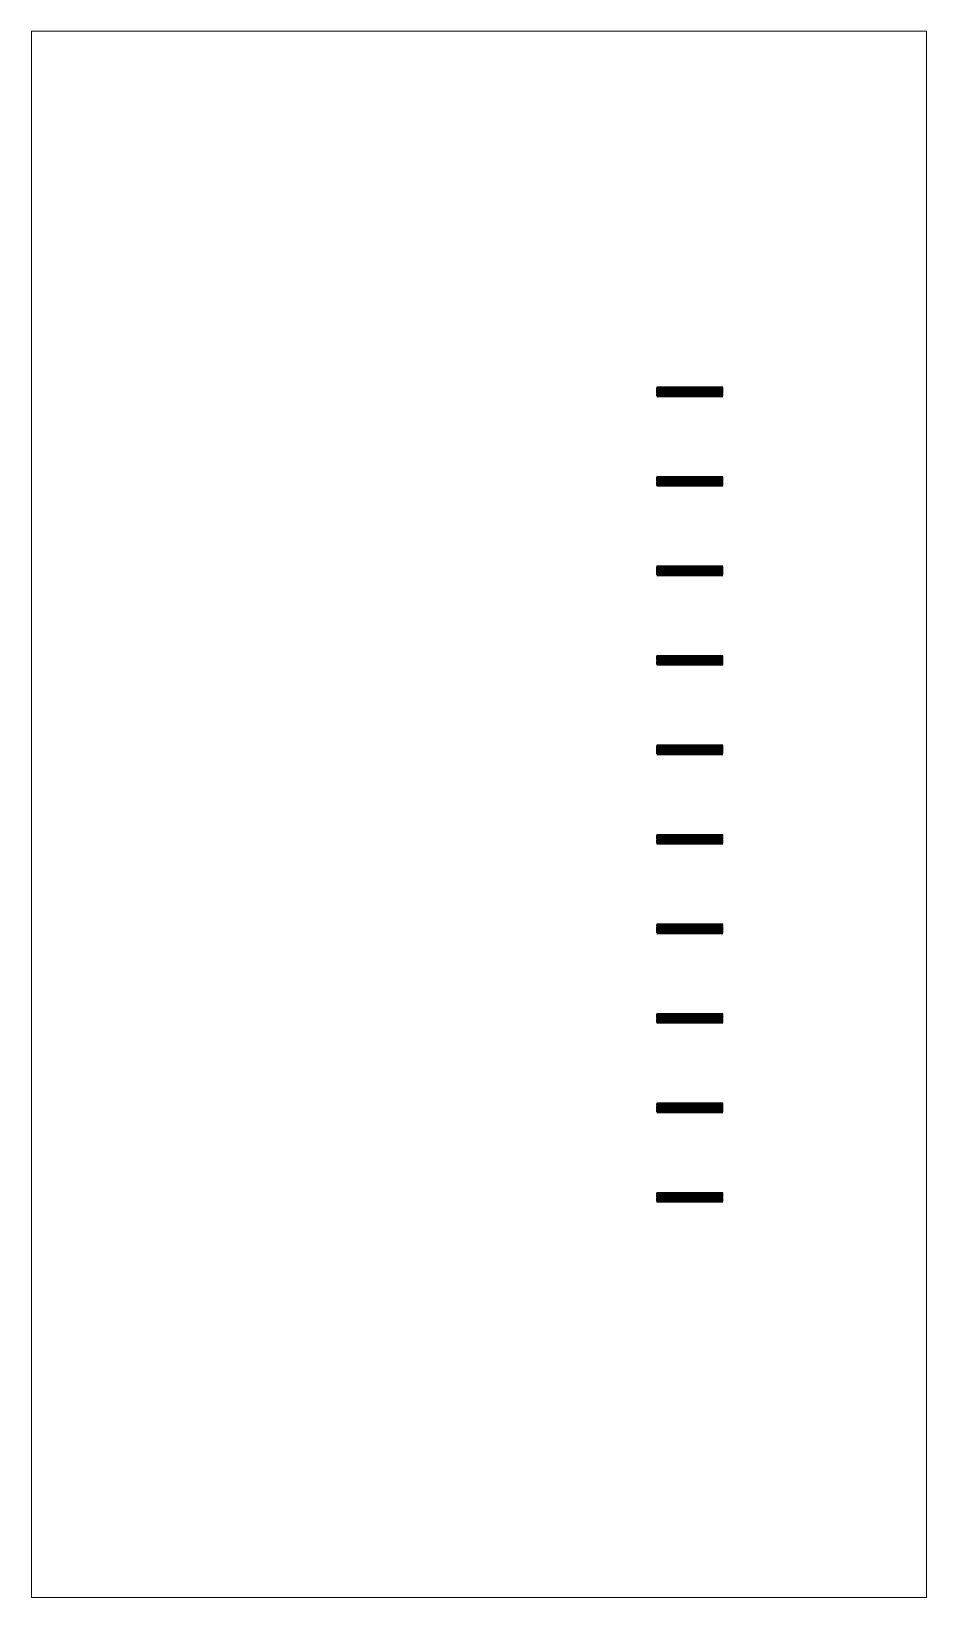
# Model space of a CAD drawing. Header units: millimetres. Extents: x 43.3 to 83.3, y 94.2 to 164.2.
import ezdxf

# ---------------------------------------------------------------- set-up
doc = ezdxf.new("R2010")
doc.units = ezdxf.units.MM
doc.layers.add('Rasters', color=6, linetype='Continuous')

msp = doc.modelspace()

# ---------------------------------------------------------------- linework, layer by layer
at = {"layer": 'Rasters', "linetype": 'Continuous', "lineweight": 0}
for p, q in [((43.292, 94.211), (43.292, 164.211)), ((43.292, 164.211), (83.292, 164.211)), ((83.292, 164.211), (83.292, 94.211)), ((83.292, 94.211), (43.292, 94.211))]:
    msp.add_line(p, q, dxfattribs=at)
at = {"layer": 'Rasters'}
for p, q in [((71.2, 148.283), (74.2, 148.283)), ((74.2, 148.233), (71.2, 148.233)), ((71.2, 148.183), (74.2, 148.183)), ((74.2, 148.133), (71.2, 148.133)), ((71.2, 148.083), (74.2, 148.083)), ((74.2, 148.033), (71.2, 148.033)), ((71.2, 147.983), (74.2, 147.983)), ((74.2, 147.933), (71.2, 147.933)), ((71.25, 148.333), (71.25, 147.867)), ((71.3, 148.333), (71.3, 147.867)), ((71.35, 148.333), (71.35, 147.867)), ((71.4, 148.333), (71.4, 147.867)), ((71.45, 148.333), (71.45, 147.867)), ((71.5, 148.333), (71.5, 147.867)), ((71.55, 148.333), (71.55, 147.867)), ((71.6, 148.333), (71.6, 147.867)), ((71.65, 148.333), (71.65, 147.867)), ((71.7, 148.333), (71.7, 147.867)), ((71.75, 148.333), (71.75, 147.867)), ((71.8, 148.333), (71.8, 147.867)), ((71.85, 148.333), (71.85, 147.867)), ((71.9, 148.333), (71.9, 147.867)), ((71.95, 148.333), (71.95, 147.867)), ((72, 148.333), (72, 147.867)), ((72.05, 148.333), (72.05, 147.867)), ((72.1, 148.333), (72.1, 147.867)), ((72.15, 148.333), (72.15, 147.867)), ((72.2, 148.333), (72.2, 147.867)), ((72.25, 148.333), (72.25, 147.867)), ((72.3, 148.333), (72.3, 147.867)), ((72.35, 148.333), (72.35, 147.867)), ((72.4, 148.333), (72.4, 147.867)), ((72.45, 148.333), (72.45, 147.867)), ((72.5, 148.333), (72.5, 147.867)), ((72.55, 148.333), (72.55, 147.867)), ((72.6, 148.333), (72.6, 147.867)), ((72.65, 148.333), (72.65, 147.867)), ((72.7, 148.333), (72.7, 147.867)), ((72.75, 148.333), (72.75, 147.867)), ((72.8, 148.333), (72.8, 147.867)), ((72.85, 148.333), (72.85, 147.867)), ((72.9, 148.333), (72.9, 147.867)), ((72.95, 148.333), (72.95, 147.867)), ((73, 148.333), (73, 147.867)), ((73.05, 148.333), (73.05, 147.867)), ((73.1, 148.333), (73.1, 147.867)), ((73.15, 148.333), (73.15, 147.867)), ((73.2, 148.333), (73.2, 147.867)), ((73.25, 148.333), (73.25, 147.867)), ((73.3, 148.333), (73.3, 147.867)), ((73.35, 148.333), (73.35, 147.867)), ((73.4, 148.333), (73.4, 147.867)), ((73.45, 148.333), (73.45, 147.867)), ((73.5, 148.333), (73.5, 147.867)), ((73.55, 148.333), (73.55, 147.867)), ((73.6, 148.333), (73.6, 147.867)), ((73.65, 148.333), (73.65, 147.867)), ((73.7, 148.333), (73.7, 147.867)), ((73.75, 148.333), (73.75, 147.867)), ((73.8, 148.333), (73.8, 147.867)), ((73.85, 148.333), (73.85, 147.867)), ((73.9, 148.333), (73.9, 147.867)), ((73.95, 148.333), (73.95, 147.867)), ((74, 148.333), (74, 147.867)), ((74.05, 148.333), (74.05, 147.867)), ((74.1, 148.333), (74.1, 147.867)), ((74.15, 148.333), (74.15, 147.867)), ((71.2, 144.283), (74.2, 144.283)), ((74.2, 144.233), (71.2, 144.233)), ((71.25, 144.333), (71.25, 143.867)), ((71.3, 144.333), (71.3, 143.867)), ((71.35, 144.333), (71.35, 143.867)), ((71.4, 144.333), (71.4, 143.867)), ((71.45, 144.333), (71.45, 143.867)), ((71.5, 144.333), (71.5, 143.867)), ((71.55, 144.333), (71.55, 143.867)), ((71.6, 144.333), (71.6, 143.867)), ((71.65, 144.333), (71.65, 143.867)), ((71.7, 144.333), (71.7, 143.867)), ((71.75, 144.333), (71.75, 143.867)), ((71.8, 144.333), (71.8, 143.867)), ((71.85, 144.333), (71.85, 143.867)), ((71.9, 144.333), (71.9, 143.867)), ((71.95, 144.333), (71.95, 143.867)), ((72, 144.333), (72, 143.867)), ((72.05, 144.333), (72.05, 143.867)), ((72.1, 144.333), (72.1, 143.867)), ((72.15, 144.333), (72.15, 143.867)), ((72.2, 144.333), (72.2, 143.867)), ((72.25, 144.333), (72.25, 143.867)), ((72.3, 144.333), (72.3, 143.867)), ((72.35, 144.333), (72.35, 143.867)), ((72.4, 144.333), (72.4, 143.867)), ((72.45, 144.333), (72.45, 143.867)), ((72.5, 144.333), (72.5, 143.867)), ((72.55, 144.333), (72.55, 143.867)), ((72.6, 144.333), (72.6, 143.867)), ((72.65, 144.333), (72.65, 143.867)), ((72.7, 144.333), (72.7, 143.867)), ((72.75, 144.333), (72.75, 143.867)), ((72.8, 144.333), (72.8, 143.867)), ((72.85, 144.333), (72.85, 143.867)), ((72.9, 144.333), (72.9, 143.867)), ((72.95, 144.333), (72.95, 143.867)), ((73, 144.333), (73, 143.867)), ((73.05, 144.333), (73.05, 143.867)), ((73.1, 144.333), (73.1, 143.867)), ((73.15, 144.333), (73.15, 143.867)), ((73.2, 144.333), (73.2, 143.867)), ((73.25, 144.333), (73.25, 143.867)), ((73.3, 144.333), (73.3, 143.867)), ((73.35, 144.333), (73.35, 143.867)), ((73.4, 144.333), (73.4, 143.867)), ((73.45, 144.333), (73.45, 143.867)), ((73.5, 144.333), (73.5, 143.867)), ((73.55, 144.333), (73.55, 143.867)), ((73.6, 144.333), (73.6, 143.867)), ((73.65, 144.333), (73.65, 143.867)), ((73.7, 144.333), (73.7, 143.867)), ((73.75, 144.333), (73.75, 143.867)), ((73.8, 144.333), (73.8, 143.867)), ((73.85, 144.333), (73.85, 143.867)), ((73.9, 144.333), (73.9, 143.867)), ((73.95, 144.333), (73.95, 143.867)), ((74, 144.333), (74, 143.867)), ((74.05, 144.333), (74.05, 143.867)), ((74.1, 144.333), (74.1, 143.867)), ((74.15, 144.333), (74.15, 143.867)), ((71.2, 144.183), (74.2, 144.183)), ((74.2, 144.133), (71.2, 144.133)), ((71.2, 144.083), (74.2, 144.083)), ((74.2, 144.033), (71.2, 144.033)), ((71.2, 143.983), (74.2, 143.983)), ((74.2, 143.933), (71.2, 143.933)), ((71.2, 140.283), (74.2, 140.283)), ((74.2, 140.233), (71.2, 140.233)), ((71.2, 140.183), (74.2, 140.183)), ((74.2, 140.133), (71.2, 140.133)), ((71.2, 140.083), (74.2, 140.083)), ((74.2, 140.033), (71.2, 140.033)), ((71.25, 140.333), (71.25, 139.867)), ((71.3, 140.333), (71.3, 139.867)), ((71.35, 140.333), (71.35, 139.867)), ((71.4, 140.333), (71.4, 139.867)), ((71.45, 140.333), (71.45, 139.867)), ((71.5, 140.333), (71.5, 139.867)), ((71.55, 140.333), (71.55, 139.867)), ((71.6, 140.333), (71.6, 139.867)), ((71.65, 140.333), (71.65, 139.867)), ((71.7, 140.333), (71.7, 139.867)), ((71.75, 140.333), (71.75, 139.867)), ((71.8, 140.333), (71.8, 139.867)), ((71.85, 140.333), (71.85, 139.867)), ((71.9, 140.333), (71.9, 139.867)), ((71.95, 140.333), (71.95, 139.867)), ((72, 140.333), (72, 139.867)), ((72.05, 140.333), (72.05, 139.867)), ((72.1, 140.333), (72.1, 139.867)), ((72.15, 140.333), (72.15, 139.867)), ((72.2, 140.333), (72.2, 139.867)), ((72.25, 140.333), (72.25, 139.867)), ((72.3, 140.333), (72.3, 139.867)), ((72.35, 140.333), (72.35, 139.867)), ((72.4, 140.333), (72.4, 139.867)), ((72.45, 140.333), (72.45, 139.867)), ((72.5, 140.333), (72.5, 139.867)), ((72.55, 140.333), (72.55, 139.867)), ((72.6, 140.333), (72.6, 139.867)), ((72.65, 140.333), (72.65, 139.867)), ((72.7, 140.333), (72.7, 139.867)), ((72.75, 140.333), (72.75, 139.867)), ((72.8, 140.333), (72.8, 139.867)), ((72.85, 140.333), (72.85, 139.867)), ((72.9, 140.333), (72.9, 139.867)), ((72.95, 140.333), (72.95, 139.867)), ((73, 140.333), (73, 139.867)), ((73.05, 140.333), (73.05, 139.867)), ((73.1, 140.333), (73.1, 139.867)), ((73.15, 140.333), (73.15, 139.867)), ((73.2, 140.333), (73.2, 139.867)), ((73.25, 140.333), (73.25, 139.867)), ((73.3, 140.333), (73.3, 139.867)), ((73.35, 140.333), (73.35, 139.867)), ((73.4, 140.333), (73.4, 139.867)), ((73.45, 140.333), (73.45, 139.867)), ((73.5, 140.333), (73.5, 139.867)), ((73.55, 140.333), (73.55, 139.867)), ((73.6, 140.333), (73.6, 139.867)), ((73.65, 140.333), (73.65, 139.867)), ((73.7, 140.333), (73.7, 139.867)), ((73.75, 140.333), (73.75, 139.867)), ((73.8, 140.333), (73.8, 139.867)), ((73.85, 140.333), (73.85, 139.867)), ((73.9, 140.333), (73.9, 139.867)), ((73.95, 140.333), (73.95, 139.867)), ((74, 140.333), (74, 139.867)), ((74.05, 140.333), (74.05, 139.867)), ((74.1, 140.333), (74.1, 139.867)), ((74.15, 140.333), (74.15, 139.867)), ((71.2, 139.983), (74.2, 139.983)), ((74.2, 139.933), (71.2, 139.933)), ((71.2, 136.283), (74.2, 136.283)), ((74.2, 136.233), (71.2, 136.233)), ((71.2, 136.183), (74.2, 136.183)), ((74.2, 136.133), (71.2, 136.133)), ((71.2, 136.083), (74.2, 136.083)), ((74.2, 136.033), (71.2, 136.033)), ((71.2, 135.983), (74.2, 135.983)), ((74.2, 135.933), (71.2, 135.933)), ((71.25, 136.333), (71.25, 135.867)), ((71.3, 136.333), (71.3, 135.867)), ((71.35, 136.333), (71.35, 135.867)), ((71.4, 136.333), (71.4, 135.867)), ((71.45, 136.333), (71.45, 135.867)), ((71.5, 136.333), (71.5, 135.867)), ((71.55, 136.333), (71.55, 135.867)), ((71.6, 136.333), (71.6, 135.867)), ((71.65, 136.333), (71.65, 135.867)), ((71.7, 136.333), (71.7, 135.867)), ((71.75, 136.333), (71.75, 135.867)), ((71.8, 136.333), (71.8, 135.867)), ((71.85, 136.333), (71.85, 135.867)), ((71.9, 136.333), (71.9, 135.867)), ((71.95, 136.333), (71.95, 135.867)), ((72, 136.333), (72, 135.867)), ((72.05, 136.333), (72.05, 135.867)), ((72.1, 136.333), (72.1, 135.867)), ((72.15, 136.333), (72.15, 135.867)), ((72.2, 136.333), (72.2, 135.867)), ((72.25, 136.333), (72.25, 135.867)), ((72.3, 136.333), (72.3, 135.867)), ((72.35, 136.333), (72.35, 135.867)), ((72.4, 136.333), (72.4, 135.867)), ((72.45, 136.333), (72.45, 135.867)), ((72.5, 136.333), (72.5, 135.867)), ((72.55, 136.333), (72.55, 135.867)), ((72.6, 136.333), (72.6, 135.867)), ((72.65, 136.333), (72.65, 135.867)), ((72.7, 136.333), (72.7, 135.867)), ((72.75, 136.333), (72.75, 135.867)), ((72.8, 136.333), (72.8, 135.867)), ((72.85, 136.333), (72.85, 135.867)), ((72.9, 136.333), (72.9, 135.867)), ((72.95, 136.333), (72.95, 135.867)), ((73, 136.333), (73, 135.867)), ((73.05, 136.333), (73.05, 135.867)), ((73.1, 136.333), (73.1, 135.867)), ((73.15, 136.333), (73.15, 135.867)), ((73.2, 136.333), (73.2, 135.867)), ((73.25, 136.333), (73.25, 135.867)), ((73.3, 136.333), (73.3, 135.867)), ((73.35, 136.333), (73.35, 135.867)), ((73.4, 136.333), (73.4, 135.867)), ((73.45, 136.333), (73.45, 135.867)), ((73.5, 136.333), (73.5, 135.867)), ((73.55, 136.333), (73.55, 135.867)), ((73.6, 136.333), (73.6, 135.867)), ((73.65, 136.333), (73.65, 135.867)), ((73.7, 136.333), (73.7, 135.867)), ((73.75, 136.333), (73.75, 135.867)), ((73.8, 136.333), (73.8, 135.867)), ((73.85, 136.333), (73.85, 135.867)), ((73.9, 136.333), (73.9, 135.867)), ((73.95, 136.333), (73.95, 135.867)), ((74, 136.333), (74, 135.867)), ((74.05, 136.333), (74.05, 135.867)), ((74.1, 136.333), (74.1, 135.867)), ((74.15, 136.333), (74.15, 135.867)), ((71.25, 132.333), (71.25, 131.867)), ((71.3, 132.333), (71.3, 131.867)), ((71.35, 132.333), (71.35, 131.867)), ((71.4, 132.333), (71.4, 131.867)), ((71.45, 132.333), (71.45, 131.867)), ((71.5, 132.333), (71.5, 131.867)), ((71.55, 132.333), (71.55, 131.867)), ((71.6, 132.333), (71.6, 131.867)), ((71.65, 132.333), (71.65, 131.867)), ((71.7, 132.333), (71.7, 131.867)), ((71.75, 132.333), (71.75, 131.867)), ((71.8, 132.333), (71.8, 131.867)), ((71.85, 132.333), (71.85, 131.867)), ((71.9, 132.333), (71.9, 131.867)), ((71.95, 132.333), (71.95, 131.867)), ((72, 132.333), (72, 131.867)), ((72.05, 132.333), (72.05, 131.867)), ((72.1, 132.333), (72.1, 131.867)), ((72.15, 132.333), (72.15, 131.867)), ((72.2, 132.333), (72.2, 131.867)), ((72.25, 132.333), (72.25, 131.867)), ((72.3, 132.333), (72.3, 131.867)), ((72.35, 132.333), (72.35, 131.867)), ((72.4, 132.333), (72.4, 131.867)), ((72.45, 132.333), (72.45, 131.867)), ((72.5, 132.333), (72.5, 131.867)), ((72.55, 132.333), (72.55, 131.867)), ((72.6, 132.333), (72.6, 131.867)), ((72.65, 132.333), (72.65, 131.867)), ((72.7, 132.333), (72.7, 131.867)), ((72.75, 132.333), (72.75, 131.867)), ((72.8, 132.333), (72.8, 131.867)), ((72.85, 132.333), (72.85, 131.867)), ((72.9, 132.333), (72.9, 131.867)), ((72.95, 132.333), (72.95, 131.867)), ((73, 132.333), (73, 131.867)), ((73.05, 132.333), (73.05, 131.867)), ((73.1, 132.333), (73.1, 131.867)), ((73.15, 132.333), (73.15, 131.867)), ((73.2, 132.333), (73.2, 131.867)), ((73.25, 132.333), (73.25, 131.867)), ((73.3, 132.333), (73.3, 131.867)), ((73.35, 132.333), (73.35, 131.867)), ((73.4, 132.333), (73.4, 131.867)), ((73.45, 132.333), (73.45, 131.867)), ((73.5, 132.333), (73.5, 131.867)), ((73.55, 132.333), (73.55, 131.867)), ((73.6, 132.333), (73.6, 131.867)), ((73.65, 132.333), (73.65, 131.867)), ((73.7, 132.333), (73.7, 131.867)), ((73.75, 132.333), (73.75, 131.867)), ((73.8, 132.333), (73.8, 131.867)), ((73.85, 132.333), (73.85, 131.867)), ((73.9, 132.333), (73.9, 131.867)), ((73.95, 132.333), (73.95, 131.867)), ((74, 132.333), (74, 131.867)), ((74.05, 132.333), (74.05, 131.867)), ((74.1, 132.333), (74.1, 131.867)), ((74.15, 132.333), (74.15, 131.867)), ((71.2, 132.283), (74.2, 132.283)), ((74.2, 132.233), (71.2, 132.233)), ((71.2, 132.183), (74.2, 132.183)), ((74.2, 132.133), (71.2, 132.133)), ((71.2, 132.083), (74.2, 132.083)), ((74.2, 132.033), (71.2, 132.033)), ((71.2, 131.983), (74.2, 131.983)), ((74.2, 131.933), (71.2, 131.933)), ((71.2, 128.283), (74.2, 128.283)), ((74.2, 128.233), (71.2, 128.233)), ((71.2, 128.183), (74.2, 128.183)), ((74.2, 128.133), (71.2, 128.133)), ((71.25, 128.333), (71.25, 127.867)), ((71.3, 128.333), (71.3, 127.867)), ((71.35, 128.333), (71.35, 127.867)), ((71.4, 128.333), (71.4, 127.867)), ((71.45, 128.333), (71.45, 127.867)), ((71.5, 128.333), (71.5, 127.867)), ((71.55, 128.333), (71.55, 127.867)), ((71.6, 128.333), (71.6, 127.867)), ((71.65, 128.333), (71.65, 127.867)), ((71.7, 128.333), (71.7, 127.867)), ((71.75, 128.333), (71.75, 127.867)), ((71.8, 128.333), (71.8, 127.867)), ((71.85, 128.333), (71.85, 127.867)), ((71.9, 128.333), (71.9, 127.867)), ((71.95, 128.333), (71.95, 127.867)), ((72, 128.333), (72, 127.867)), ((72.05, 128.333), (72.05, 127.867)), ((72.1, 128.333), (72.1, 127.867)), ((72.15, 128.333), (72.15, 127.867)), ((72.2, 128.333), (72.2, 127.867)), ((72.25, 128.333), (72.25, 127.867)), ((72.3, 128.333), (72.3, 127.867)), ((72.35, 128.333), (72.35, 127.867)), ((72.4, 128.333), (72.4, 127.867)), ((72.45, 128.333), (72.45, 127.867)), ((72.5, 128.333), (72.5, 127.867)), ((72.55, 128.333), (72.55, 127.867)), ((72.6, 128.333), (72.6, 127.867)), ((72.65, 128.333), (72.65, 127.867)), ((72.7, 128.333), (72.7, 127.867)), ((72.75, 128.333), (72.75, 127.867)), ((72.8, 128.333), (72.8, 127.867)), ((72.85, 128.333), (72.85, 127.867)), ((72.9, 128.333), (72.9, 127.867)), ((72.95, 128.333), (72.95, 127.867)), ((73, 128.333), (73, 127.867)), ((73.05, 128.333), (73.05, 127.867)), ((73.1, 128.333), (73.1, 127.867)), ((73.15, 128.333), (73.15, 127.867)), ((73.2, 128.333), (73.2, 127.867)), ((73.25, 128.333), (73.25, 127.867)), ((73.3, 128.333), (73.3, 127.867)), ((73.35, 128.333), (73.35, 127.867)), ((73.4, 128.333), (73.4, 127.867)), ((73.45, 128.333), (73.45, 127.867)), ((73.5, 128.333), (73.5, 127.867)), ((73.55, 128.333), (73.55, 127.867)), ((73.6, 128.333), (73.6, 127.867)), ((73.65, 128.333), (73.65, 127.867)), ((73.7, 128.333), (73.7, 127.867)), ((73.75, 128.333), (73.75, 127.867)), ((73.8, 128.333), (73.8, 127.867)), ((73.85, 128.333), (73.85, 127.867)), ((73.9, 128.333), (73.9, 127.867)), ((73.95, 128.333), (73.95, 127.867)), ((74, 128.333), (74, 127.867)), ((74.05, 128.333), (74.05, 127.867)), ((74.1, 128.333), (74.1, 127.867)), ((74.15, 128.333), (74.15, 127.867)), ((71.2, 128.083), (74.2, 128.083)), ((74.2, 128.033), (71.2, 128.033)), ((71.2, 127.983), (74.2, 127.983)), ((74.2, 127.933), (71.2, 127.933)), ((71.2, 124.283), (74.2, 124.283)), ((74.2, 124.233), (71.2, 124.233)), ((71.2, 124.183), (74.2, 124.183)), ((74.2, 124.133), (71.2, 124.133)), ((71.2, 124.083), (74.2, 124.083)), ((74.2, 124.033), (71.2, 124.033)), ((71.2, 123.983), (74.2, 123.983)), ((74.2, 123.933), (71.2, 123.933)), ((71.25, 124.333), (71.25, 123.867)), ((71.3, 124.333), (71.3, 123.867)), ((71.35, 124.333), (71.35, 123.867)), ((71.4, 124.333), (71.4, 123.867)), ((71.45, 124.333), (71.45, 123.867)), ((71.5, 124.333), (71.5, 123.867)), ((71.55, 124.333), (71.55, 123.867)), ((71.6, 124.333), (71.6, 123.867)), ((71.65, 124.333), (71.65, 123.867)), ((71.7, 124.333), (71.7, 123.867)), ((71.75, 124.333), (71.75, 123.867)), ((71.8, 124.333), (71.8, 123.867)), ((71.85, 124.333), (71.85, 123.867)), ((71.9, 124.333), (71.9, 123.867)), ((71.95, 124.333), (71.95, 123.867)), ((72, 124.333), (72, 123.867)), ((72.05, 124.333), (72.05, 123.867)), ((72.1, 124.333), (72.1, 123.867)), ((72.15, 124.333), (72.15, 123.867)), ((72.2, 124.333), (72.2, 123.867)), ((72.25, 124.333), (72.25, 123.867)), ((72.3, 124.333), (72.3, 123.867)), ((72.35, 124.333), (72.35, 123.867)), ((72.4, 124.333), (72.4, 123.867)), ((72.45, 124.333), (72.45, 123.867)), ((72.5, 124.333), (72.5, 123.867)), ((72.55, 124.333), (72.55, 123.867)), ((72.6, 124.333), (72.6, 123.867)), ((72.65, 124.333), (72.65, 123.867)), ((72.7, 124.333), (72.7, 123.867)), ((72.75, 124.333), (72.75, 123.867)), ((72.8, 124.333), (72.8, 123.867)), ((72.85, 124.333), (72.85, 123.867)), ((72.9, 124.333), (72.9, 123.867)), ((72.95, 124.333), (72.95, 123.867)), ((73, 124.333), (73, 123.867)), ((73.05, 124.333), (73.05, 123.867)), ((73.1, 124.333), (73.1, 123.867)), ((73.15, 124.333), (73.15, 123.867)), ((73.2, 124.333), (73.2, 123.867)), ((73.25, 124.333), (73.25, 123.867)), ((73.3, 124.333), (73.3, 123.867)), ((73.35, 124.333), (73.35, 123.867)), ((73.4, 124.333), (73.4, 123.867)), ((73.45, 124.333), (73.45, 123.867)), ((73.5, 124.333), (73.5, 123.867)), ((73.55, 124.333), (73.55, 123.867)), ((73.6, 124.333), (73.6, 123.867)), ((73.65, 124.333), (73.65, 123.867)), ((73.7, 124.333), (73.7, 123.867)), ((73.75, 124.333), (73.75, 123.867)), ((73.8, 124.333), (73.8, 123.867)), ((73.85, 124.333), (73.85, 123.867)), ((73.9, 124.333), (73.9, 123.867)), ((73.95, 124.333), (73.95, 123.867)), ((74, 124.333), (74, 123.867)), ((74.05, 124.333), (74.05, 123.867)), ((74.1, 124.333), (74.1, 123.867)), ((74.15, 124.333), (74.15, 123.867)), ((71.2, 120.283), (74.2, 120.283)), ((74.2, 120.233), (71.2, 120.233)), ((71.2, 120.183), (74.2, 120.183)), ((74.2, 120.133), (71.2, 120.133)), ((71.2, 120.083), (74.2, 120.083)), ((74.2, 120.033), (71.2, 120.033)), ((71.2, 119.983), (74.2, 119.983)), ((74.2, 119.933), (71.2, 119.933)), ((71.25, 120.333), (71.25, 119.867)), ((71.3, 120.333), (71.3, 119.867)), ((71.35, 120.333), (71.35, 119.867)), ((71.4, 120.333), (71.4, 119.867)), ((71.45, 120.333), (71.45, 119.867)), ((71.5, 120.333), (71.5, 119.867)), ((71.55, 120.333), (71.55, 119.867)), ((71.6, 120.333), (71.6, 119.867)), ((71.65, 120.333), (71.65, 119.867)), ((71.7, 120.333), (71.7, 119.867)), ((71.75, 120.333), (71.75, 119.867)), ((71.8, 120.333), (71.8, 119.867)), ((71.85, 120.333), (71.85, 119.867)), ((71.9, 120.333), (71.9, 119.867)), ((71.95, 120.333), (71.95, 119.867)), ((72, 120.333), (72, 119.867)), ((72.05, 120.333), (72.05, 119.867)), ((72.1, 120.333), (72.1, 119.867)), ((72.15, 120.333), (72.15, 119.867)), ((72.2, 120.333), (72.2, 119.867)), ((72.25, 120.333), (72.25, 119.867)), ((72.3, 120.333), (72.3, 119.867)), ((72.35, 120.333), (72.35, 119.867)), ((72.4, 120.333), (72.4, 119.867)), ((72.45, 120.333), (72.45, 119.867)), ((72.5, 120.333), (72.5, 119.867)), ((72.55, 120.333), (72.55, 119.867)), ((72.6, 120.333), (72.6, 119.867)), ((72.65, 120.333), (72.65, 119.867)), ((72.7, 120.333), (72.7, 119.867)), ((72.75, 120.333), (72.75, 119.867)), ((72.8, 120.333), (72.8, 119.867)), ((72.85, 120.333), (72.85, 119.867)), ((72.9, 120.333), (72.9, 119.867)), ((72.95, 120.333), (72.95, 119.867)), ((73, 120.333), (73, 119.867)), ((73.05, 120.333), (73.05, 119.867)), ((73.1, 120.333), (73.1, 119.867)), ((73.15, 120.333), (73.15, 119.867)), ((73.2, 120.333), (73.2, 119.867)), ((73.25, 120.333), (73.25, 119.867)), ((73.3, 120.333), (73.3, 119.867)), ((73.35, 120.333), (73.35, 119.867)), ((73.4, 120.333), (73.4, 119.867)), ((73.45, 120.333), (73.45, 119.867)), ((73.5, 120.333), (73.5, 119.867)), ((73.55, 120.333), (73.55, 119.867)), ((73.6, 120.333), (73.6, 119.867)), ((73.65, 120.333), (73.65, 119.867)), ((73.7, 120.333), (73.7, 119.867)), ((73.75, 120.333), (73.75, 119.867)), ((73.8, 120.333), (73.8, 119.867)), ((73.85, 120.333), (73.85, 119.867)), ((73.9, 120.333), (73.9, 119.867)), ((73.95, 120.333), (73.95, 119.867)), ((74, 120.333), (74, 119.867)), ((74.05, 120.333), (74.05, 119.867)), ((74.1, 120.333), (74.1, 119.867)), ((74.15, 120.333), (74.15, 119.867)), ((71.2, 116.283), (74.2, 116.283)), ((74.2, 116.233), (71.2, 116.233)), ((71.25, 116.333), (71.25, 115.867)), ((71.3, 116.333), (71.3, 115.867)), ((71.35, 116.333), (71.35, 115.867)), ((71.4, 116.333), (71.4, 115.867)), ((71.45, 116.333), (71.45, 115.867)), ((71.5, 116.333), (71.5, 115.867)), ((71.55, 116.333), (71.55, 115.867)), ((71.6, 116.333), (71.6, 115.867)), ((71.65, 116.333), (71.65, 115.867)), ((71.7, 116.333), (71.7, 115.867)), ((71.75, 116.333), (71.75, 115.867)), ((71.8, 116.333), (71.8, 115.867)), ((71.85, 116.333), (71.85, 115.867)), ((71.9, 116.333), (71.9, 115.867)), ((71.95, 116.333), (71.95, 115.867)), ((72, 116.333), (72, 115.867)), ((72.05, 116.333), (72.05, 115.867)), ((72.1, 116.333), (72.1, 115.867)), ((72.15, 116.333), (72.15, 115.867)), ((72.2, 116.333), (72.2, 115.867)), ((72.25, 116.333), (72.25, 115.867)), ((72.3, 116.333), (72.3, 115.867)), ((72.35, 116.333), (72.35, 115.867)), ((72.4, 116.333), (72.4, 115.867)), ((72.45, 116.333), (72.45, 115.867)), ((72.5, 116.333), (72.5, 115.867)), ((72.55, 116.333), (72.55, 115.867)), ((72.6, 116.333), (72.6, 115.867)), ((72.65, 116.333), (72.65, 115.867)), ((72.7, 116.333), (72.7, 115.867)), ((72.75, 116.333), (72.75, 115.867)), ((72.8, 116.333), (72.8, 115.867)), ((72.85, 116.333), (72.85, 115.867)), ((72.9, 116.333), (72.9, 115.867)), ((72.95, 116.333), (72.95, 115.867)), ((73, 116.333), (73, 115.867)), ((73.05, 116.333), (73.05, 115.867)), ((73.1, 116.333), (73.1, 115.867)), ((73.15, 116.333), (73.15, 115.867)), ((73.2, 116.333), (73.2, 115.867)), ((73.25, 116.333), (73.25, 115.867)), ((73.3, 116.333), (73.3, 115.867)), ((73.35, 116.333), (73.35, 115.867)), ((73.4, 116.333), (73.4, 115.867)), ((73.45, 116.333), (73.45, 115.867)), ((73.5, 116.333), (73.5, 115.867)), ((73.55, 116.333), (73.55, 115.867)), ((73.6, 116.333), (73.6, 115.867)), ((73.65, 116.333), (73.65, 115.867)), ((73.7, 116.333), (73.7, 115.867)), ((73.75, 116.333), (73.75, 115.867)), ((73.8, 116.333), (73.8, 115.867)), ((73.85, 116.333), (73.85, 115.867)), ((73.9, 116.333), (73.9, 115.867)), ((73.95, 116.333), (73.95, 115.867)), ((74, 116.333), (74, 115.867)), ((74.05, 116.333), (74.05, 115.867)), ((74.1, 116.333), (74.1, 115.867)), ((74.15, 116.333), (74.15, 115.867)), ((71.2, 116.183), (74.2, 116.183)), ((74.2, 116.133), (71.2, 116.133)), ((71.2, 116.083), (74.2, 116.083)), ((74.2, 116.033), (71.2, 116.033)), ((71.2, 115.983), (74.2, 115.983)), ((74.2, 115.933), (71.2, 115.933)), ((71.2, 112.283), (74.2, 112.283)), ((74.2, 112.233), (71.2, 112.233)), ((71.2, 112.183), (74.2, 112.183)), ((74.2, 112.133), (71.2, 112.133)), ((71.2, 112.083), (74.2, 112.083)), ((74.2, 112.033), (71.2, 112.033)), ((71.25, 112.333), (71.25, 111.867)), ((71.3, 112.333), (71.3, 111.867)), ((71.35, 112.333), (71.35, 111.867)), ((71.4, 112.333), (71.4, 111.867)), ((71.45, 112.333), (71.45, 111.867)), ((71.5, 112.333), (71.5, 111.867)), ((71.55, 112.333), (71.55, 111.867)), ((71.6, 112.333), (71.6, 111.867)), ((71.65, 112.333), (71.65, 111.867)), ((71.7, 112.333), (71.7, 111.867)), ((71.75, 112.333), (71.75, 111.867)), ((71.8, 112.333), (71.8, 111.867)), ((71.85, 112.333), (71.85, 111.867)), ((71.9, 112.333), (71.9, 111.867)), ((71.95, 112.333), (71.95, 111.867)), ((72, 112.333), (72, 111.867)), ((72.05, 112.333), (72.05, 111.867)), ((72.1, 112.333), (72.1, 111.867)), ((72.15, 112.333), (72.15, 111.867)), ((72.2, 112.333), (72.2, 111.867)), ((72.25, 112.333), (72.25, 111.867)), ((72.3, 112.333), (72.3, 111.867)), ((72.35, 112.333), (72.35, 111.867)), ((72.4, 112.333), (72.4, 111.867)), ((72.45, 112.333), (72.45, 111.867)), ((72.5, 112.333), (72.5, 111.867)), ((72.55, 112.333), (72.55, 111.867)), ((72.6, 112.333), (72.6, 111.867)), ((72.65, 112.333), (72.65, 111.867)), ((72.7, 112.333), (72.7, 111.867)), ((72.75, 112.333), (72.75, 111.867)), ((72.8, 112.333), (72.8, 111.867)), ((72.85, 112.333), (72.85, 111.867)), ((72.9, 112.333), (72.9, 111.867)), ((72.95, 112.333), (72.95, 111.867)), ((73, 112.333), (73, 111.867)), ((73.05, 112.333), (73.05, 111.867)), ((73.1, 112.333), (73.1, 111.867)), ((73.15, 112.333), (73.15, 111.867)), ((73.2, 112.333), (73.2, 111.867)), ((73.25, 112.333), (73.25, 111.867)), ((73.3, 112.333), (73.3, 111.867)), ((73.35, 112.333), (73.35, 111.867)), ((73.4, 112.333), (73.4, 111.867)), ((73.45, 112.333), (73.45, 111.867)), ((73.5, 112.333), (73.5, 111.867)), ((73.55, 112.333), (73.55, 111.867)), ((73.6, 112.333), (73.6, 111.867)), ((73.65, 112.333), (73.65, 111.867)), ((73.7, 112.333), (73.7, 111.867)), ((73.75, 112.333), (73.75, 111.867)), ((73.8, 112.333), (73.8, 111.867)), ((73.85, 112.333), (73.85, 111.867)), ((73.9, 112.333), (73.9, 111.867)), ((73.95, 112.333), (73.95, 111.867)), ((74, 112.333), (74, 111.867)), ((74.05, 112.333), (74.05, 111.867)), ((74.1, 112.333), (74.1, 111.867)), ((74.15, 112.333), (74.15, 111.867)), ((71.2, 111.983), (74.2, 111.983)), ((74.2, 111.933), (71.2, 111.933))]:
    msp.add_line(p, q, dxfattribs=at)

doc.saveas('drawing.dxf')
